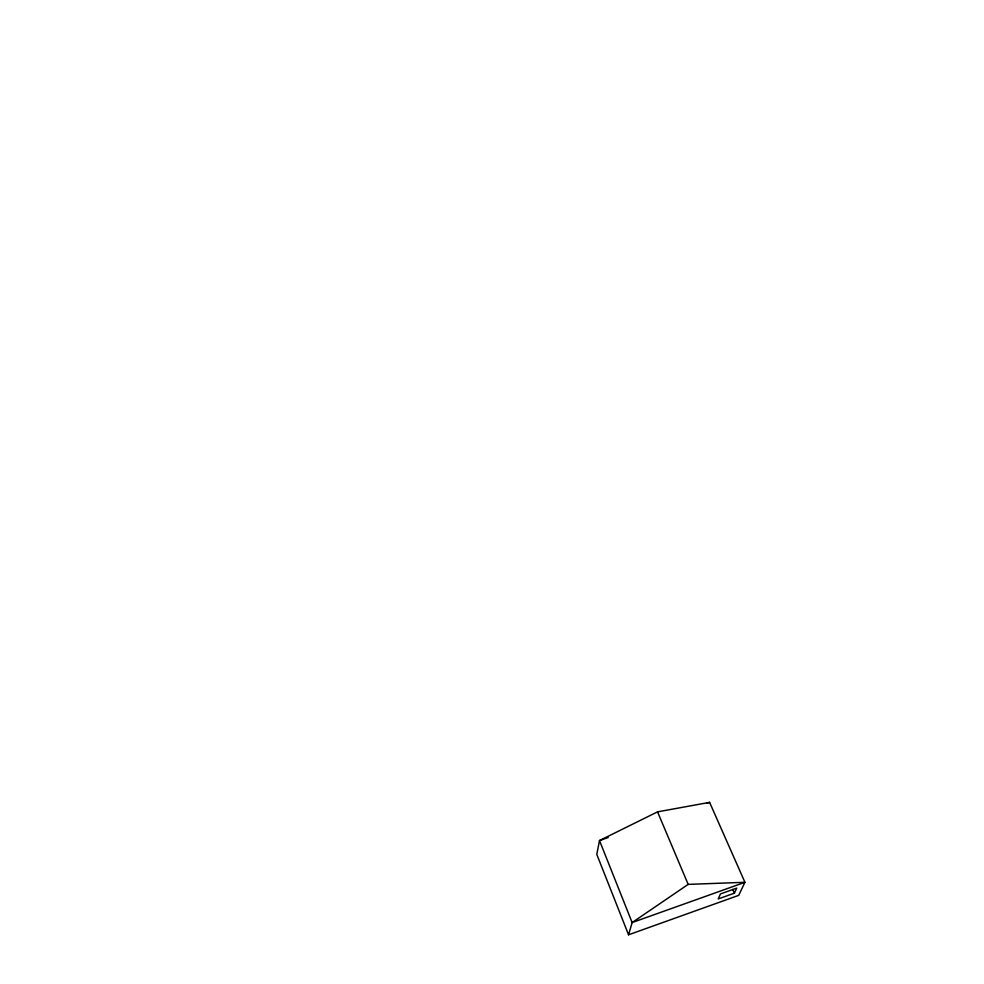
<?xml version="1.0" encoding="UTF-8"?>
<svg xmlns="http://www.w3.org/2000/svg" width="984" height="984" viewBox="0 0 984 984"><rect width="100%" height="100%" fill="white"/><g stroke="black" fill="none" stroke-linecap="round" stroke-linejoin="round"><path stroke-width="1.48" d="M628.555 934.8L632.134 922.561L599.502 840.545L657.546 811.861L709.599 802.366L744.937 882.291L738.726 895.342L628.555 934.8L596.784 854.37L599.502 840.545L608.198 837.532M734.396 893.164L736.758 888.109L720.436 893.939L718.222 898.946L734.396 893.164L732.773 889.438M688.173 884.382L632.134 922.561L744.937 882.291L688.173 884.382L657.546 811.861M706.696 803.362L709.599 802.366"/></g></svg>
